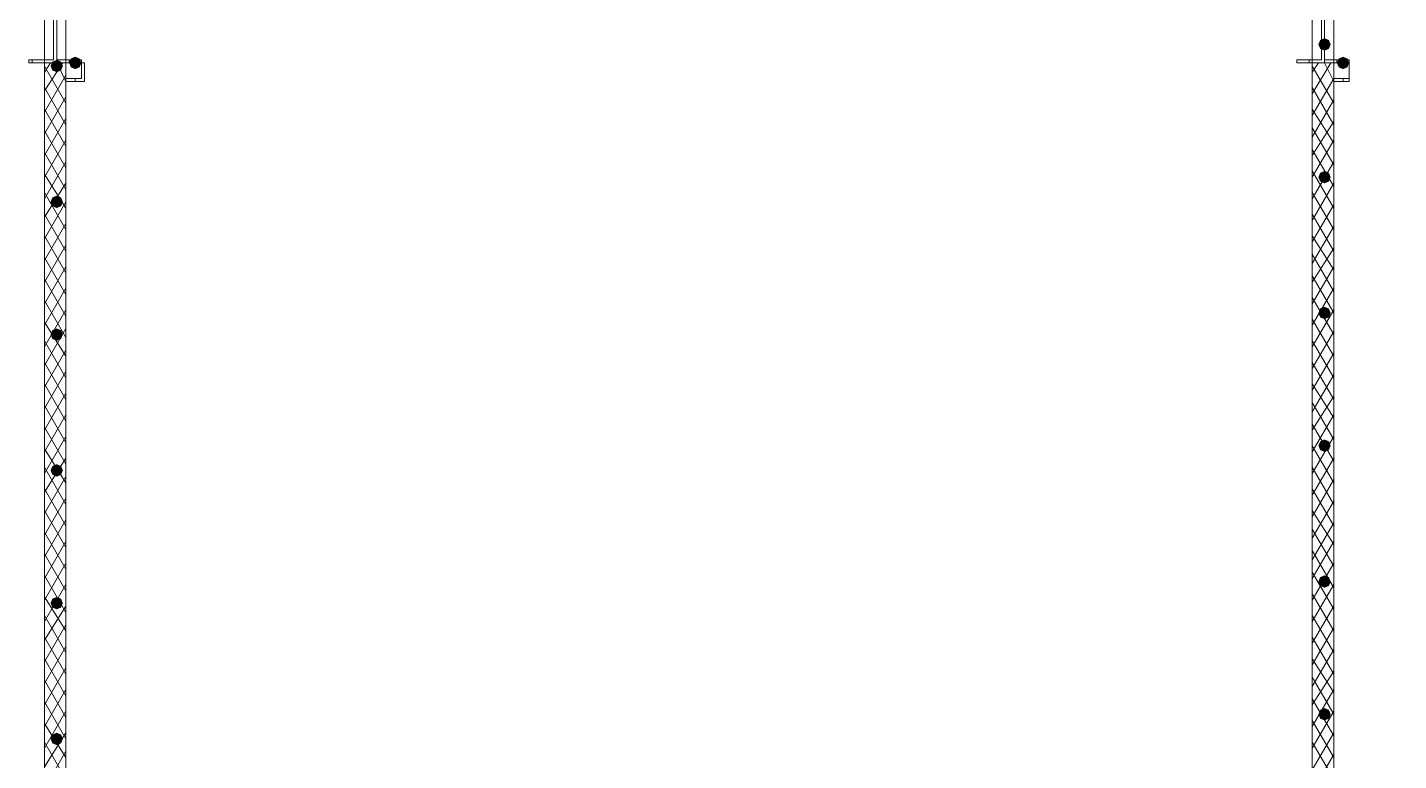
# Model space of a CAD drawing. Header units: millimetres. Extents: x 0 to 420, y 0 to 297.
# Drawn here: x 347.2 to 366.01, y 194.56 to 204.62 of the extents above; entities that cross this region are included whole.
import ezdxf

# ---------------------------------------------------------------- set-up
doc = ezdxf.new("R2010")
doc.units = ezdxf.units.MM

msp = doc.modelspace()

# ---------------------------------------------------------------- hatches: boundary and pattern name
for points in [[(365.082667, 204.385333), (365.057796, 204.325537), (364.998, 204.300667), (364.938204, 204.325537), (364.913333, 204.385333), (364.938204, 204.445129), (364.998, 204.47), (365.057796, 204.445129)], [(347.683667, 204.089), (347.658796, 204.029204), (347.599, 204.004333), (347.539204, 204.029204), (347.514333, 204.089), (347.539204, 204.148796), (347.599, 204.173667), (347.658796, 204.148796)], [(347.937667, 204.131333), (347.912796, 204.071537), (347.853, 204.046667), (347.793204, 204.071537), (347.768333, 204.131333), (347.793204, 204.191129), (347.853, 204.216), (347.912796, 204.191129)], [(365.336667, 204.131333), (365.311796, 204.071537), (365.252, 204.046667), (365.192204, 204.071537), (365.167333, 204.131333), (365.192204, 204.191129), (365.252, 204.216), (365.311796, 204.191129)], [(365.082667, 202.565), (365.057796, 202.505204), (364.998, 202.480333), (364.938204, 202.505204), (364.913333, 202.565), (364.938204, 202.624796), (364.998, 202.649667), (365.057796, 202.624796)], [(347.683667, 202.226333), (347.658796, 202.166537), (347.599, 202.141667), (347.539204, 202.166537), (347.514333, 202.226333), (347.539204, 202.286129), (347.599, 202.311), (347.658796, 202.286129)], [(365.082667, 200.702333), (365.057796, 200.642537), (364.998, 200.617667), (364.938204, 200.642537), (364.913333, 200.702333), (364.938204, 200.762129), (364.998, 200.787), (365.057796, 200.762129)], [(347.683667, 200.406), (347.658796, 200.346204), (347.599, 200.321333), (347.539204, 200.346204), (347.514333, 200.406), (347.539204, 200.465796), (347.599, 200.490667), (347.658796, 200.465796)], [(365.082667, 198.882), (365.057796, 198.822204), (364.998, 198.797333), (364.938204, 198.822204), (364.913333, 198.882), (364.938204, 198.941796), (364.998, 198.966667), (365.057796, 198.941796)], [(347.683667, 198.543333), (347.658796, 198.483537), (347.599, 198.458667), (347.539204, 198.483537), (347.514333, 198.543333), (347.539204, 198.603129), (347.599, 198.628), (347.658796, 198.603129)], [(365.082667, 197.019333), (365.057796, 196.959537), (364.998, 196.934667), (364.938204, 196.959537), (364.913333, 197.019333), (364.938204, 197.079129), (364.998, 197.104), (365.057796, 197.079129)], [(347.683667, 196.723), (347.658796, 196.663204), (347.599, 196.638333), (347.539204, 196.663204), (347.514333, 196.723), (347.539204, 196.782796), (347.599, 196.807667), (347.658796, 196.782796)], [(365.082667, 195.199), (365.057796, 195.139204), (364.998, 195.114333), (364.938204, 195.139204), (364.913333, 195.199), (364.938204, 195.258796), (364.998, 195.283667), (365.057796, 195.258796)], [(347.683667, 194.860333), (347.658796, 194.800537), (347.599, 194.775667), (347.539204, 194.800537), (347.514333, 194.860333), (347.539204, 194.920129), (347.599, 194.945), (347.658796, 194.920129)]]:
    msp.add_hatch(color=7).paths.add_polyline_path(points, flags=0)

# ---------------------------------------------------------------- linework, layer by layer
at = {"color": 43, "lineweight": 0}
for points in [[(347.429667, 222.25), (330.327, 222.25), (330.327, 187.748333), (347.429667, 187.748333)], [(364.828667, 187.748333), (364.828667, 222.25), (347.726, 222.25), (347.726, 187.748333)], [(365.125, 222.25), (365.125, 187.748333), (394.335, 187.748333), (394.335, 222.25)]]:
    msp.add_lwpolyline(points, close=True, dxfattribs=at)
at = {"color": 7, "lineweight": 0}
for points in [[(347.937667, 204.131333), (347.218, 204.131333), (347.218, 204.173667), (347.556667, 204.173667), (347.556667, 204.808667), (347.218, 204.808667), (347.218, 204.851), (347.937667, 204.851), (347.937667, 204.808667), (347.599, 204.808667), (347.599, 204.173667), (347.937667, 204.173667)], [(365.336667, 204.131333), (364.617, 204.131333), (364.617, 204.173667), (364.955667, 204.173667), (364.955667, 204.808667), (364.617, 204.808667), (364.617, 204.851), (365.336667, 204.851), (365.336667, 204.808667), (364.998, 204.808667), (364.998, 204.173667), (365.336667, 204.173667)], [(347.98, 203.877333), (347.726, 203.877333), (347.726, 204.131333), (347.98, 204.131333)], [(347.937667, 203.919667), (347.937667, 204.131333), (347.726, 204.131333), (347.726, 203.919667)], [(365.336667, 203.877333), (365.125, 203.877333), (365.125, 204.131333), (365.336667, 204.131333)], [(365.336667, 203.919667), (365.336667, 204.131333), (365.125, 204.131333), (365.125, 203.919667)]]:
    msp.add_lwpolyline(points, close=True, dxfattribs=at)
for points in [[(347.599, 204.131333), (347.599, 204.851)], [(364.998, 204.131333), (364.998, 204.851)], [(347.260333, 204.131333), (347.260333, 204.173667)], [(347.429667, 204.131333), (347.429667, 204.173667)], [(347.768333, 204.131333), (347.768333, 204.173667)], [(347.937667, 204.131333), (347.937667, 204.173667)], [(364.617, 204.131333), (364.617, 204.173667)], [(364.786333, 204.131333), (364.786333, 204.173667)], [(365.167333, 204.131333), (365.167333, 204.173667)], [(365.336667, 204.131333), (365.336667, 204.173667)], [(347.429667, 204.004333), (347.514333, 204.131333)], [(347.429667, 203.750333), (347.683667, 204.131333)], [(347.726, 187.748333), (347.726, 204.131333), (347.429667, 204.131333), (347.429667, 187.748333)], [(347.726, 203.581), (347.429667, 204.089)], [(347.726, 203.877333), (347.599, 204.131333)], [(364.828667, 204.004333), (364.913333, 204.131333)], [(364.828667, 203.708), (365.082667, 204.131333)], [(365.125, 187.748333), (365.125, 204.131333), (364.828667, 204.131333), (364.828667, 187.748333)], [(365.125, 203.581), (364.828667, 204.089)], [(365.125, 203.877333), (364.998, 204.131333)], [(347.429667, 203.454), (347.726, 203.962)], [(347.726, 203.284667), (347.429667, 203.792667)], [(347.853, 203.877333), (347.853, 203.919667)], [(364.828667, 203.411667), (365.125, 203.919667)], [(365.125, 203.284667), (364.828667, 203.792667)], [(365.252, 203.877333), (365.252, 203.919667)], [(347.429667, 203.157667), (347.726, 203.665667)], [(364.828667, 203.115333), (365.125, 203.623333)], [(347.726, 202.988333), (347.429667, 203.496333)], [(365.125, 203.030667), (364.828667, 203.496333)], [(347.429667, 202.861333), (347.726, 203.369333)], [(364.828667, 202.861333), (365.125, 203.327)], [(365.125, 202.734333), (364.828667, 203.242333)], [(347.726, 202.692), (347.429667, 203.2)], [(347.429667, 202.565), (347.726, 203.073)], [(364.828667, 202.565), (365.125, 203.073)], [(347.726, 202.395667), (347.429667, 202.903667)], [(365.125, 202.438), (364.828667, 202.946)], [(347.429667, 202.268667), (347.726, 202.776667)], [(364.828667, 202.268667), (365.125, 202.776667)], [(347.726, 202.141667), (347.429667, 202.607333)], [(347.429667, 202.014667), (347.726, 202.480333)], [(365.125, 202.141667), (364.828667, 202.649667)], [(364.828667, 201.972333), (365.125, 202.480333)], [(347.726, 201.845333), (347.429667, 202.353333)], [(365.125, 201.845333), (364.828667, 202.353333)], [(347.429667, 201.718333), (347.726, 202.226333)], [(364.828667, 201.676), (365.125, 202.184)], [(347.726, 201.549), (347.429667, 202.057)], [(347.429667, 201.422), (347.726, 201.93)], [(365.125, 201.549), (364.828667, 202.057)], [(347.726, 201.252667), (347.429667, 201.760667)], [(364.828667, 201.379667), (365.125, 201.887667)], [(365.125, 201.295), (364.828667, 201.760667)], [(347.429667, 201.125667), (347.726, 201.633667)], [(364.828667, 201.125667), (365.125, 201.591333)], [(347.726, 200.956333), (347.429667, 201.464333)], [(365.125, 200.998667), (364.828667, 201.506667)], [(347.429667, 200.829333), (347.726, 201.337333)], [(347.726, 200.66), (347.429667, 201.168)], [(364.828667, 200.829333), (365.125, 201.337333)], [(365.125, 200.702333), (364.828667, 201.210333)], [(347.429667, 200.533), (347.726, 201.041)], [(364.828667, 200.533), (365.125, 201.041)], [(347.726, 200.363667), (347.429667, 200.871667)], [(365.125, 200.406), (364.828667, 200.914)], [(347.429667, 200.236667), (347.726, 200.744667)], [(364.828667, 200.236667), (365.125, 200.744667)], [(365.125, 200.109667), (364.828667, 200.617667)], [(347.726, 200.109667), (347.429667, 200.575333)], [(347.429667, 199.982667), (347.726, 200.490667)], [(364.828667, 199.940333), (365.125, 200.448333)], [(347.726, 199.813333), (347.429667, 200.321333)], [(365.125, 199.813333), (364.828667, 200.321333)], [(347.429667, 199.686333), (347.726, 200.194333)], [(364.828667, 199.644), (365.125, 200.152)], [(347.726, 199.517), (347.429667, 200.025)], [(347.429667, 199.39), (347.726, 199.898)], [(365.125, 199.517), (364.828667, 200.025)], [(364.828667, 199.347667), (365.125, 199.855667)], [(347.726, 199.220667), (347.429667, 199.728667)], [(365.125, 199.263), (364.828667, 199.728667)], [(347.429667, 199.093667), (347.726, 199.601667)], [(364.828667, 199.093667), (365.125, 199.559333)], [(365.125, 198.966667), (364.828667, 199.474667)], [(347.726, 198.924333), (347.429667, 199.432333)], [(347.429667, 198.797333), (347.726, 199.305333)], [(364.828667, 198.797333), (365.125, 199.305333)], [(347.726, 198.628), (347.429667, 199.136)], [(365.125, 198.670333), (364.828667, 199.178333)], [(347.429667, 198.501), (347.726, 199.009)], [(364.828667, 198.501), (365.125, 199.009)], [(347.726, 198.374), (347.429667, 198.839667)], [(347.429667, 198.247), (347.726, 198.712667)], [(365.125, 198.374), (364.828667, 198.882)], [(364.828667, 198.204667), (365.125, 198.712667)], [(347.726, 198.077667), (347.429667, 198.585667)], [(365.125, 198.077667), (364.828667, 198.585667)], [(347.429667, 197.950667), (347.726, 198.458667)], [(364.828667, 197.908333), (365.125, 198.416333)], [(347.726, 197.781333), (347.429667, 198.289333)], [(347.429667, 197.654333), (347.726, 198.162333)], [(365.125, 197.781333), (364.828667, 198.289333)], [(347.726, 197.485), (347.429667, 197.993)], [(364.828667, 197.612), (365.125, 198.12)], [(365.125, 197.527333), (364.828667, 197.993)], [(347.429667, 197.358), (347.726, 197.866)], [(364.828667, 197.315667), (365.125, 197.823667)], [(347.726, 197.188667), (347.429667, 197.696667)], [(365.125, 197.231), (364.828667, 197.739)], [(347.429667, 197.061667), (347.726, 197.569667)], [(347.726, 196.892333), (347.429667, 197.400333)], [(364.828667, 197.061667), (365.125, 197.569667)], [(365.125, 196.934667), (364.828667, 197.442667)], [(347.429667, 196.765333), (347.726, 197.273333)], [(364.828667, 196.765333), (365.125, 197.273333)], [(347.726, 196.596), (347.429667, 197.104)], [(365.125, 196.638333), (364.828667, 197.146333)], [(347.429667, 196.469), (347.726, 196.977)], [(364.828667, 196.469), (365.125, 196.977)], [(365.125, 196.342), (364.828667, 196.85)], [(347.726, 196.342), (347.429667, 196.807667)], [(347.429667, 196.215), (347.726, 196.680667)], [(364.828667, 196.172667), (365.125, 196.680667)], [(347.726, 196.045667), (347.429667, 196.553667)], [(365.125, 196.045667), (364.828667, 196.553667)], [(347.429667, 195.918667), (347.726, 196.426667)], [(364.828667, 195.876333), (365.125, 196.384333)], [(347.726, 195.749333), (347.429667, 196.257333)], [(347.429667, 195.622333), (347.726, 196.130333)], [(365.125, 195.749333), (364.828667, 196.257333)], [(364.828667, 195.58), (365.125, 196.088)], [(347.726, 195.453), (347.429667, 195.961)], [(365.125, 195.495333), (364.828667, 195.961)], [(347.429667, 195.326), (347.726, 195.834)], [(364.828667, 195.326), (365.125, 195.791667)], [(365.125, 195.199), (364.828667, 195.707)], [(347.726, 195.156667), (347.429667, 195.664667)], [(347.429667, 195.029667), (347.726, 195.537667)], [(364.828667, 195.029667), (365.125, 195.537667)], [(347.726, 194.860333), (347.429667, 195.368333)], [(365.125, 194.902667), (364.828667, 195.410667)], [(347.429667, 194.733333), (347.726, 195.241333)], [(364.828667, 194.733333), (365.125, 195.241333)], [(347.726, 194.606333), (347.429667, 195.072)], [(365.125, 194.606333), (364.828667, 195.114333)], [(347.429667, 194.479333), (347.726, 194.945)], [(347.726, 194.31), (347.429667, 194.818)], [(364.828667, 194.437), (365.125, 194.945)], [(365.125, 194.31), (364.828667, 194.818)], [(347.429667, 194.183), (347.726, 194.691)], [(364.828667, 194.140667), (365.125, 194.648667)]]:
    msp.add_lwpolyline(points, dxfattribs=at)

doc.saveas('drawing.dxf')
